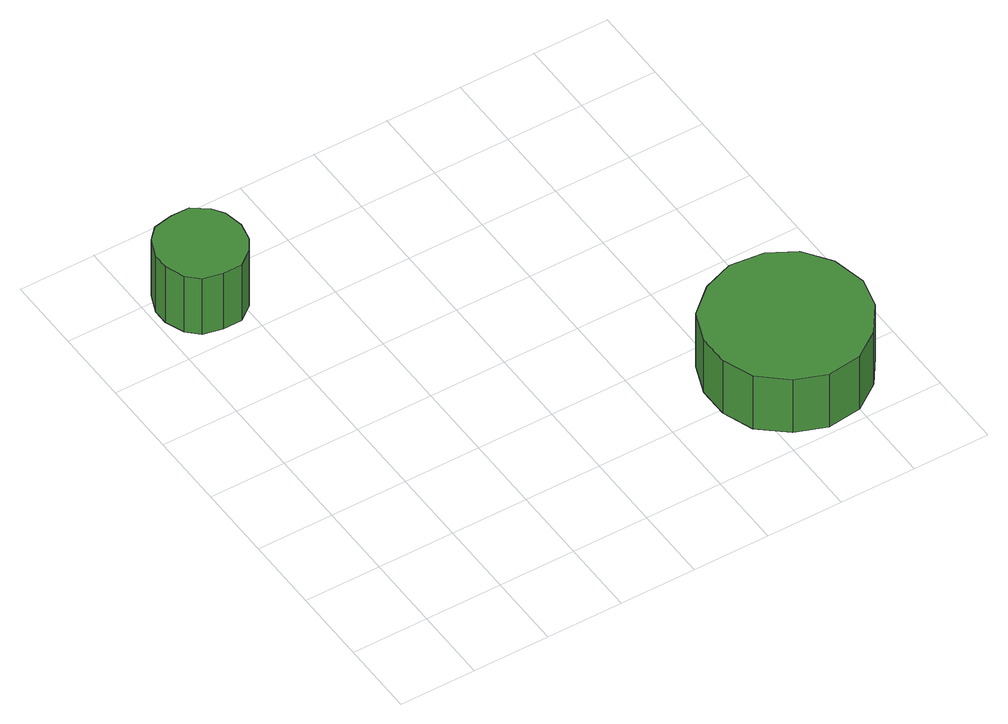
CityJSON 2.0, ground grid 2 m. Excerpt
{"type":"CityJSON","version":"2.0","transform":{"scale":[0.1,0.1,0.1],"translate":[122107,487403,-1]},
"CityObjects":{
"tree1":{"type":"SolitaryVegetationObject","attributes":{"function":"something"},"geometry":[{"type":"MultiSurface","lod":"1","boundaries":[[[0,1,2,3,4,5,6,7,8,9,10,11,12,13,14]],[[15,16,17,18,19,20,21,22,23,24,25,26,27,28,29]],[[0,29,28,1]],[[1,28,27,2]],[[2,27,26,3]],[[3,26,25,4]],[[4,25,24,5]],[[5,24,23,6]],[[6,23,22,7]],[[7,22,21,8]],[[8,21,20,9]],[[9,20,19,10]],[[10,19,18,11]],[[11,18,17,12]],[[12,17,16,13]],[[13,16,15,14]],[[14,15,29,0]]]}]},
"tree2":{"type":"SolitaryVegetationObject","attributes":{"function":"something"},"geometry":[{"type":"MultiSurface","lod":"1","boundaries":[[[30,31,32,33,34,35,36,37,38,39,40,41,42,43,44]],[[45,46,47,48,49,50,51,52,53,54,55,56,57,58,59]],[[30,59,58,31]],[[31,58,57,32]],[[32,57,56,33]],[[33,56,55,34]],[[34,55,54,35]],[[35,54,53,36]],[[36,53,52,37]],[[37,52,51,38]],[[38,51,50,39]],[[39,50,49,40]],[[40,49,48,41]],[[41,48,47,42]],[[42,47,46,43]],[[43,46,45,44]],[[44,45,59,30]]]}]},
"tree3":{"type":"SolitaryVegetationObject","attributes":{"function":"something"}}
},
"vertices":[
[24,115,26],[23,120,26],[21,123,26],[17,126,26],[12,126,26],[7,125,26],[4,122,26],[2,117,26],[2,113,26],[4,108,26],[7,105,26],[12,104,26],[17,104,26],[21,107,26],[23,110,26],[23,110,8],[21,107,8],[17,104,8],[12,104,8],[7,105,8],[4,108,8],[2,113,8],[2,117,8],[4,122,8],[7,125,8],[12,126,8],[17,126,8],[21,123,8],[23,120,8],[24,115,8],
[134,23,25],[132,32,25],[127,39,25],[120,43,25],[111,44,25],[103,41,25],[96,35,25],[93,27,25],[93,19,25],[96,11,25],[103,5,25],[111,2,25],[120,3,25],[127,8,25],[132,15,25],[132,15,8],[127,8,8],[120,3,8],[111,2,8],[103,5,8],[96,11,8],[93,19,8],[93,27,8],[96,35,8],[103,41,8],[111,44,8],[120,43,8],[127,39,8],[132,32,8],[134,23,8]
]}
